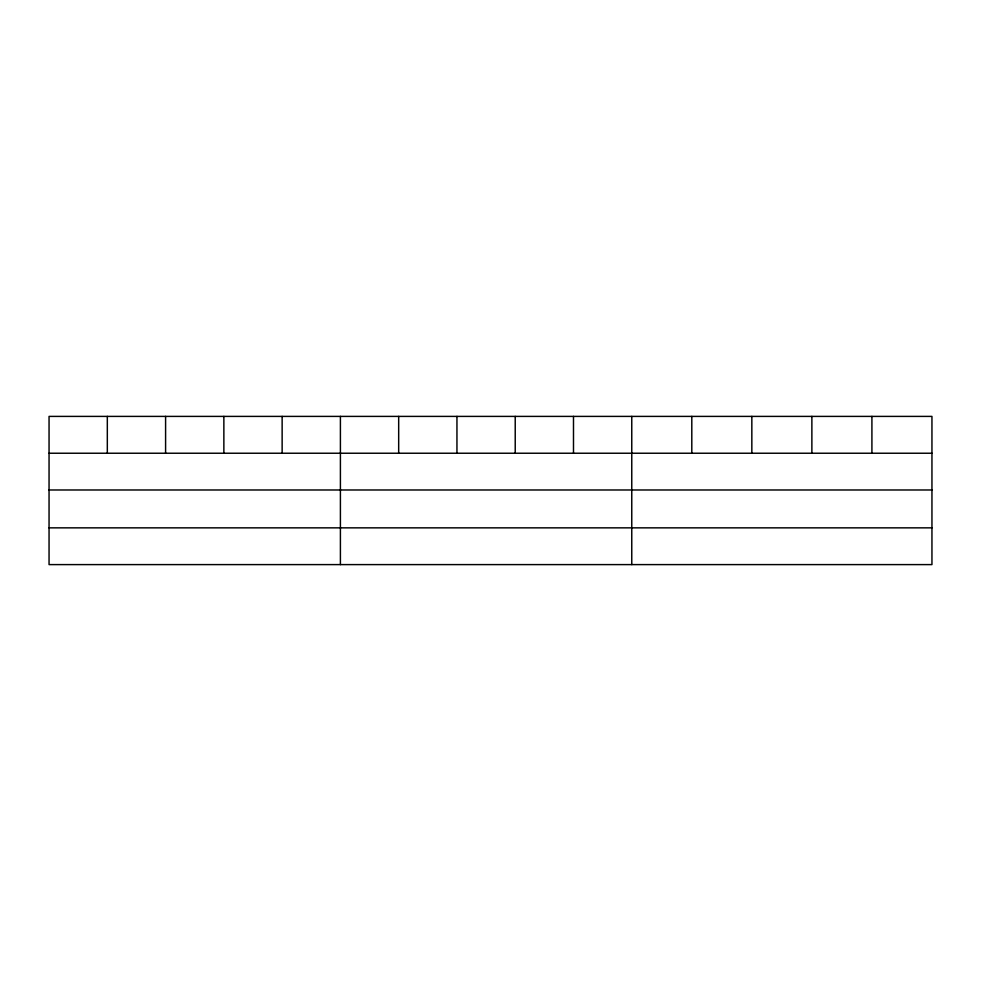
<?xml version="1.0" encoding="UTF-8"?>
<svg xmlns="http://www.w3.org/2000/svg" width="981" height="981" viewBox="0 0 981 981"><rect width="100%" height="100%" fill="white"/><g stroke="black" fill="none" stroke-linecap="round" stroke-linejoin="round"><path stroke-width="1.47" d="M931.95 489.985L931.95 416.398L49.05 416.398L49.05 564.602L931.95 564.602L931.95 489.985L49.05 489.985M49.05 453.234L931.95 453.234M49.05 527.852L931.95 527.852M871.913 416.398L871.913 453.234M811.876 416.398L811.876 453.234M751.838 416.398L751.838 453.234M691.801 416.398L691.801 453.234M631.764 416.398L631.764 564.602M573.493 416.398L573.493 453.234M515.221 416.398L515.221 453.234M456.95 416.398L456.95 453.234M398.678 416.398L398.678 453.234M340.407 416.398L340.407 564.602M282.136 416.398L282.136 453.234M223.864 416.398L223.864 453.234M165.593 416.398L165.593 453.234M107.321 416.398L107.321 453.234"/></g></svg>
